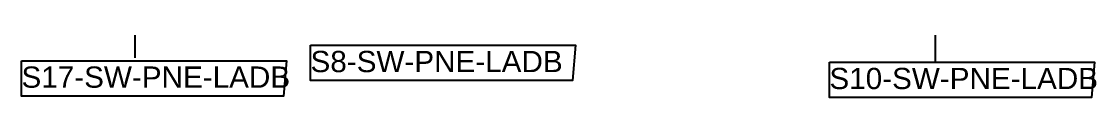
# Model space of a CAD drawing. Header units: millimetres. Extents: x 18660 to 770035, y -51195 to 133720.
# Drawn here: x 25069 to 28799, y 9710 to 9902 of the extents above; entities that cross this region are included whole.
import ezdxf

# ---------------------------------------------------------------- set-up
doc = ezdxf.new("R2010")
doc.units = ezdxf.units.MM
doc.layers.add('SWITCHING CIRCUITS', color=3, linetype='Continuous')
doc.styles.get("Standard").update_dxf_attribs({"font": 'arial.ttf'})

msp = doc.modelspace()

# ---------------------------------------------------------------- linework, layer by layer
at = {"layer": 'SWITCHING CIRCUITS'}
for p, q in [((25462.11, 11214.79), (25462.11, 9847.51)), ((28238.99, 11099.86), (28238.99, 9832.95))]:
    msp.add_line(p, q, dxfattribs=at)
for points in [[(26071.84, 9891.71), (26990.93, 9891.71), (26981.1, 9768.94), (26071.84, 9768.94)], [(25069.19, 9837.69), (25988.28, 9837.69), (25978.45, 9714.92), (25069.19, 9714.92)], [(27872.01, 9832.95), (28791.1, 9832.95), (28781.27, 9710.18), (27872.01, 9710.18)]]:
    msp.add_lwpolyline(points, close=True, dxfattribs=at)

# ---------------------------------------------------------------- texts
for s, p in [('S8-SW-PNE-LADB', (26071.84, 9798.4)), ('S17-SW-PNE-LADB', (25069.19, 9744.38)), ('S10-SW-PNE-LADB', (27872.01, 9739.64))]:
    msp.add_text(s, height=73.6627, dxfattribs=at).set_placement(p)

doc.saveas('drawing.dxf')
